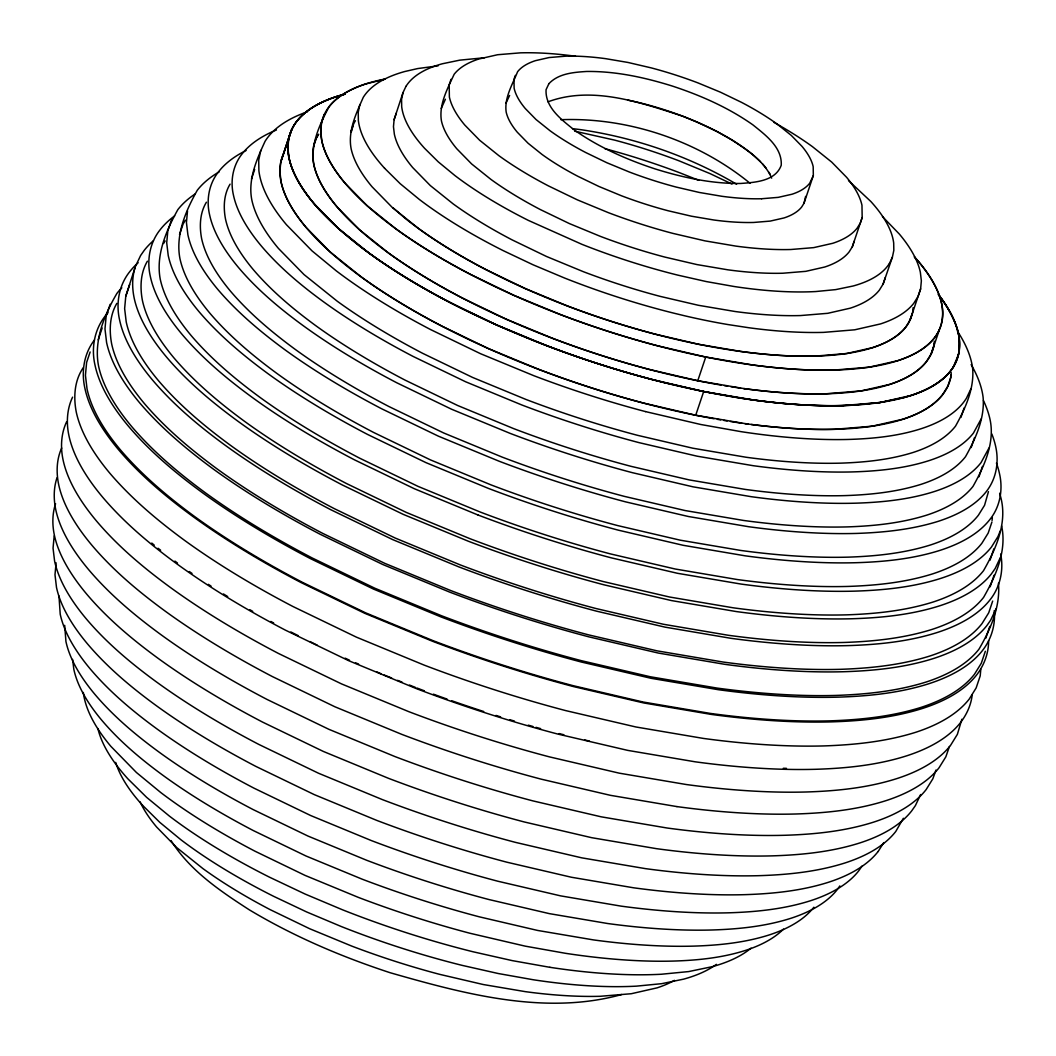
<?xml version="1.0" encoding="UTF-8"?>
<svg xmlns="http://www.w3.org/2000/svg" width="1056" height="1056" viewBox="0 0 1056 1056"><rect width="100%" height="100%" fill="white"/><g stroke="black" fill="none" stroke-linecap="round" stroke-linejoin="round"><path stroke-width="1.5" d="M58.978 595.993L60.218 614.196A431.165 146.758 18.6 0 0 90.42 669.161C109.811 692.063 132.977 711.414 157.146 729.062A431.165 146.758 18.6 0 0 254.008 788.172L310.741 815.562L371.329 840.563A431.165 146.758 18.6 0 0 497.864 881.232L560.63 895.871L620.981 906.114A431.165 146.758 18.6 0 0 728.851 912.806C756.466 911.948 784.304 909.097 810.731 900.662A431.165 146.758 18.6 0 0 858.726 870.83L862.105 866.012M64.68 625.337L65.934 641.507A416.552 141.781 18.6 0 0 95.106 694.61C113.837 716.72 136.224 735.425 159.562 752.479A416.552 141.781 18.6 0 0 253.15 809.582L307.956 836.048L366.498 860.204A416.552 141.781 18.6 0 0 488.743 899.488L549.384 913.638L607.688 923.525A416.552 141.781 18.6 0 0 711.902 929.993C738.58 929.161 765.468 926.416 790.997 918.258A416.552 141.781 18.6 0 0 837.382 889.442L839.837 885.944M988.614 640.675C988.693 653.07 984.179 665.254 976.589 674.995A481.47 163.878 18.6 0 1 922.957 708.299C893.468 717.737 862.382 720.892 831.547 721.868A481.457 163.878 18.6 0 1 711.084 714.384L643.711 702.953L573.619 686.611A481.47 163.878 18.6 0 1 432.326 641.19L364.663 613.272L301.303 582.688A481.47 163.878 18.6 0 1 193.156 516.688C166.162 496.993 140.303 475.358 118.628 449.803A481.457 163.878 18.6 0 1 84.929 388.423C81.14 371.91 83.899 353.615 94.433 340.045M121.823 287.8A475.728 161.924 18.6 0 0 116.912 293.41C104.306 314.939 93.535 340.824 98.604 366.221A475.715 161.924 18.6 0 0 131.908 426.809C153.41 451.955 178.873 473.326 205.471 492.862A475.728 161.924 18.6 0 0 312.272 558.017L374.814 588.218L441.632 615.793A475.728 161.924 18.6 0 0 581.13 660.62L650.324 676.764L716.879 688.05A475.715 161.924 18.6 0 0 835.798 695.429C866.25 694.386 896.874 691.192 926.072 682.044A475.728 161.924 18.6 0 0 978.991 649.15C990.449 629.561 1000.56 606.527 998.448 583.242M153.424 240.702A462.95 157.582 18.6 0 0 144.25 250.325L140.62 255.512L135.366 266.587L125.783 296.195L124.634 308.629L126.205 321.856A463.28 157.687 18.6 0 0 158.624 380.86C179.573 405.346 204.376 426.162 230.287 445.183A463.294 157.687 18.6 0 0 334.277 508.636L395.195 538.045L460.271 564.907A463.294 157.687 18.6 0 0 596.125 608.56L663.498 624.281L728.31 635.276A463.294 157.7 18.6 0 0 844.127 642.457C873.787 641.441 903.619 638.326 932.039 629.416A463.294 157.687 18.6 0 0 983.585 597.392C995.689 576.259 1007.054 550.849 1001.616 525.875M219.16 171.864A431.482 146.863 18.6 0 0 197.261 190.291C185.882 210.646 175.336 234.722 179.929 258.535A431.482 146.863 18.6 0 0 210.118 313.5C229.627 336.296 252.727 355.674 276.857 373.402A431.482 146.863 18.6 0 0 373.705 432.498L430.439 459.888L491.053 484.902A431.482 146.863 18.6 0 0 617.575 525.558L680.328 540.197L740.692 550.44A431.482 146.863 18.6 0 0 848.562 557.132C876.176 556.182 903.962 553.278 930.428 544.988A431.482 146.863 18.6 0 0 978.437 515.156L984.562 505.283L988.456 491.634M187.506 210.923L186.437 222.499L187.902 234.828A431.482 146.863 18.6 0 0 218.104 289.78C237.613 312.589 260.7 331.967 284.83 349.694A431.482 146.863 18.6 0 0 381.691 408.791L438.425 436.181L499.026 461.182A431.482 146.863 18.6 0 0 625.548 501.851L688.314 516.49L748.678 526.72A431.482 146.863 18.6 0 0 856.535 533.425C884.162 532.475 911.935 529.571 938.414 521.268A431.482 146.863 18.6 0 0 986.41 491.449C996.217 478.909 999.121 462.304 995.768 446.912A431.482 146.863 18.6 0 0 991.822 433.937M307.534 111.725A379.46 129.162 18.6 0 0 265.082 141.293C256.687 159.456 247.738 179.639 251.83 199.993A380.239 129.426 18.6 0 0 278.441 248.424L304.022 274.573L337.247 301.224A380.239 129.426 18.6 0 0 422.611 353.298L472.6 377.441L526.007 399.472A380.239 129.426 18.6 0 0 637.507 435.31L692.815 448.206L746.011 457.235A380.239 129.426 18.6 0 0 841.064 463.135C865.405 462.29 889.878 459.743 913.216 452.43A380.239 129.426 18.6 0 0 955.522 426.136C965.118 408.923 974.305 388.978 972.668 368.702A379.46 129.162 18.6 0 0 957.449 331.214M343.675 94.459A356.4 121.308 18.6 0 0 294.07 125.268L291.76 129.452L280.777 162.07L279.893 171.666L281.107 181.87A357.496 121.678 18.6 0 0 306.121 227.41L330.185 252.001L361.416 277.042A357.496 121.678 18.6 0 0 441.672 326L488.664 348.704L538.877 369.415A357.496 121.678 18.6 0 0 643.711 403.115L695.706 415.232L745.721 423.72A357.496 121.678 18.6 0 0 835.085 429.264L872.216 426.202L902.92 419.206A357.496 121.678 18.6 0 0 942.691 394.495L947.773 386.311L950.77 377.401M385.308 79.121L365.878 83.912A330.99 112.662 18.6 0 0 329.05 106.801C319.81 124.159 310.16 144.461 313.896 164.67A330.99 112.662 18.6 0 0 337.062 206.831L359.33 229.601L388.252 252.793A331.003 112.662 18.6 0 0 462.554 298.122L506.075 319.136L552.565 338.316A331.003 112.662 18.6 0 0 649.625 369.508L697.765 380.741L744.071 388.595M438.108 65.842L417.727 68.561L404.844 71.504A298.848 101.719 18.6 0 0 363.264 97.35C356.242 113.309 347.754 130.825 351.107 148.632A299.759 102.036 18.6 0 0 372.095 186.82L392.264 207.438L418.453 228.439A299.759 102.036 18.6 0 0 485.747 269.491L525.149 288.526L567.257 305.897A299.759 102.036 18.6 0 0 655.156 334.145L698.755 344.322L740.692 351.424A299.759 102.036 18.6 0 0 815.628 356.083L846.767 353.509L872.507 347.648A299.759 102.036 18.6 0 0 905.863 326.924L910.114 320.06L912.635 312.589L913.084 307.758M405.966 86.354L402.996 92.624L394.112 119.658L393.466 126.694L394.35 134.178A262.099 89.219 18.6 0 0 412.698 167.561L430.333 185.592L453.235 203.953A262.099 89.219 18.6 0 0 512.068 239.857L546.52 256.489L583.334 271.682A262.099 89.219 18.6 0 0 660.198 296.38L698.32 305.276L734.989 311.494A262.099 89.219 18.6 0 0 800.501 315.559L827.732 313.315L850.238 308.18A262.099 89.219 18.6 0 0 879.397 290.07L883.12 284.064L892.399 257.149L893.825 250.364L893.693 243.104A261.307 88.942 18.6 0 0 870.817 201.472L848.496 180.563M575.586 56.258A220.361 75.002 18.6 0 0 520.489 52.84L497.614 54.727L478.685 59.044A220.361 75.002 18.6 0 0 454.159 74.276C447.586 88.466 438.768 104.504 441.408 120.727A220.361 75.002 18.6 0 0 456.826 148.804L471.649 163.957L490.908 179.388A220.361 75.002 18.6 0 0 540.368 209.576L569.342 223.555L600.296 236.333A220.361 75.002 18.6 0 0 664.91 257.096L696.96 264.581L727.795 269.808A220.361 75.002 18.6 0 0 782.879 273.227L805.768 271.339L824.696 267.023A220.361 75.002 18.6 0 0 849.209 251.79L852.337 246.748L854.185 241.256M804.012 203.254L813.331 175.573L813.186 166.716A159.733 54.371 18.6 0 0 802.006 146.375L791.261 135.392L777.308 124.199A159.72 54.371 18.6 0 0 741.457 102.326L720.443 92.189L698.016 82.922A159.72 54.371 18.6 0 0 651.182 67.874L627.95 62.449L605.603 58.661A159.72 54.371 18.6 0 0 565.673 56.179L549.08 57.552L535.366 60.68A159.72 54.371 18.6 0 0 517.598 71.729C512.569 84.216 504.174 97.891 506.154 111.923A159.72 54.371 18.6 0 0 517.334 132.264L528.079 143.246L542.032 154.44A159.72 54.371 18.6 0 0 577.883 176.312L598.884 186.45L621.324 195.716A159.72 54.371 18.6 0 0 668.158 210.764L691.39 216.19L713.737 219.978A159.72 54.371 18.6 0 0 753.667 222.46L770.246 221.087L783.974 217.958A159.72 54.371 18.6 0 0 801.742 206.91L804.012 203.254L805.609 196.416M852.337 246.748L862.171 217.536L861.973 205.339A220.361 75.002 18.6 0 0 846.556 177.263L831.719 162.109L812.473 146.678A220.361 75.002 18.6 0 0 773.903 122.351M910.114 320.06L920.621 288.882L921.36 280.83L920.344 272.276A299.759 102.036 18.6 0 0 899.369 234.089L882.46 216.586M934.058 344.23L934.336 341.26M950.928 375.804L951.218 372.596M992.059 520.516L992.336 517.532M980.8 669.412L980.206 675.893L976.153 687.918L969.302 698.966A482.579 164.261 18.6 0 1 915.605 732.323C885.997 741.616 854.938 744.85 824.05 745.919A482.579 164.261 18.6 0 1 703.402 738.421L635.897 726.977L565.712 710.609A482.579 164.261 18.6 0 1 424.195 665.122L356.413 637.151L292.974 606.527A482.579 164.261 18.6 0 1 184.642 540.421C157.661 520.608 131.828 498.934 110.009 473.431A482.579 164.261 18.6 0 1 76.243 411.959C73.366 397.03 74.408 380.49 83.279 367.673M54.186 535.933L53.051 548.13L54.595 561.106A454.212 154.598 18.6 0 0 86.407 619.014C106.841 643.13 131.248 663.524 156.697 682.11A454.212 154.598 18.6 0 0 258.733 744.374L318.503 773.23L382.325 799.577A454.212 154.598 18.6 0 0 515.632 842.411L581.75 857.842L645.322 868.613A454.212 154.598 18.6 0 0 758.96 875.675C788.04 874.764 817.37 871.768 845.209 862.884A454.212 154.598 18.6 0 0 895.778 831.455L903.368 818.281M56.1 562.835L54.991 574.741L56.496 587.413A443.665 151.008 18.6 0 0 87.569 643.975C107.527 667.524 131.366 687.456 156.222 705.606A443.665 151.008 18.6 0 0 255.895 766.418L314.279 794.614L376.622 820.34A443.665 151.008 18.6 0 0 506.827 862.184L571.402 877.246L633.494 887.779A443.665 151.008 18.6 0 0 744.493 894.67C772.913 893.785 801.557 890.855 828.749 882.182A443.665 151.008 18.6 0 0 878.143 851.479M961.884 719.242L957.37 734.356L950.572 745.338A479.186 163.112 18.6 0 1 897.191 778.483C867.834 787.882 836.893 791.023 806.216 791.987A479.186 163.112 18.6 0 1 686.321 784.529L619.252 773.164L549.503 756.888A479.186 163.099 18.6 0 1 408.87 711.691L341.537 683.905L278.48 653.466A479.186 163.099 18.6 0 1 170.834 587.783C143.972 568.168 118.232 546.638 96.664 521.202A479.2 163.112 18.6 0 1 63.122 460.126C60.337 447.322 61.024 433.554 66.7 421.608M972.233 694.61C971.137 704.761 966.821 714.371 960.63 722.423A481.47 163.878 18.6 0 1 906.998 755.726C877.51 765.164 846.424 768.319 815.588 769.296A481.457 163.878 18.6 0 1 695.125 761.798L627.739 750.38L557.66 734.026A481.47 163.878 18.6 0 1 416.368 688.618L348.704 660.7L285.344 630.115A481.47 163.878 18.6 0 1 177.197 564.115C150.203 544.408 124.344 522.773 102.67 497.218A481.457 163.878 18.6 0 1 68.97 435.851C66.172 422.994 66.871 409.16 72.574 397.162M56.984 477.787C53.552 488.096 53.552 499.25 55.783 509.81A469.973 159.971 18.6 0 0 88.704 569.725C109.837 594.673 135.089 615.78 161.423 635.012A469.973 159.971 18.6 0 0 267.01 699.428L328.852 729.3L394.891 756.545A469.973 159.971 18.6 0 0 532.818 800.87L601.234 816.829L667.009 827.996A469.973 159.971 18.6 0 0 784.595 835.283C814.691 834.359 845.038 831.257 873.84 822.056A469.973 159.971 18.6 0 0 926.165 789.545L932.857 778.774L935.986 770.035M55.572 503.712C52.193 513.863 52.193 524.845 54.384 535.247A462.937 157.582 18.6 0 0 86.816 594.264C107.633 618.842 132.515 639.632 158.453 658.588A462.95 157.582 18.6 0 0 262.456 722.04L323.374 751.45L388.423 778.298A462.95 157.582 18.6 0 0 524.291 821.964L591.677 837.685L656.476 848.668A462.95 157.582 18.6 0 0 772.292 855.862C801.953 854.938 831.838 851.888 860.204 842.82A462.95 157.582 18.6 0 0 911.75 810.797L915.38 805.622L920.634 794.534M135.366 266.587C132 276.751 131.987 287.734 134.191 298.135A462.937 157.582 18.6 0 0 166.61 357.152C187.427 381.731 212.309 402.521 238.247 421.463A462.95 157.582 18.6 0 0 342.263 484.928L403.168 514.338L468.23 541.187A462.95 157.582 18.6 0 0 604.085 584.839L671.484 600.574L736.27 611.556A462.95 157.582 18.6 0 0 852.1 618.75C881.747 617.826 911.632 614.777 940.012 605.708A462.95 157.582 18.6 0 0 991.558 573.685L995.188 568.498L1000.428 557.41M260.779 150.388L258.707 160.235L258.892 170.768A379.46 129.162 18.6 0 0 286.44 224.717L312.008 250.866L336.244 270.838A379.46 129.162 18.6 0 0 430.597 329.578L480.572 353.72L533.966 375.751A379.962 129.334 18.6 0 0 645.48 411.589M345.312 94.169L336.613 96.558A357.496 121.678 18.6 0 0 296.842 121.268C289.846 130.205 286.717 141.755 288.222 152.975A356.4 121.308 18.6 0 0 319.44 209.774L338.158 228.281L360.954 247.051A356.4 121.308 18.6 0 0 461.036 308.114L496.65 324.984L534.059 340.732A356.4 121.308 18.6 0 0 664.805 382.747L703.692 391.525L741.431 398.244A356.4 121.308 18.6 0 0 852.878 405.148M359.858 104.518L358.222 112.279L358.367 120.582A298.848 101.719 18.6 0 0 384.542 168.194M402.996 92.624L401.57 99.409L401.689 106.669A261.294 88.942 18.6 0 0 424.578 148.302L438.306 161.885L455.017 175.639A261.294 88.942 18.6 0 0 528.396 220.414L581.935 244.332A261.294 88.942 18.6 0 0 677.794 275.128L706.292 281.569L733.973 286.48A261.294 88.942 18.6 0 0 815.681 291.548L835.705 289.608L853.063 286.018A261.294 88.942 18.6 0 0 889.416 263.419M230.076 184.14C223.766 194.462 223.278 207.24 225.469 218.882A399.881 136.118 18.6 0 0 253.453 269.808C271.524 290.941 292.934 308.906 315.295 325.327A399.881 136.118 18.6 0 0 405.055 380.107L457.631 405.491L513.797 428.67A399.881 136.118 18.6 0 0 631.066 466.343L689.225 479.912L745.166 489.403A399.881 136.118 18.6 0 0 845.13 495.607C870.738 494.723 896.478 492.043 921.017 484.348A399.881 136.118 18.6 0 0 965.501 456.707C975.48 439.006 984.865 418.414 983.123 397.518A399.076 135.841 18.6 0 0 971.137 364.584M206.408 202.211C199.822 212.969 199.32 226.288 201.59 238.418A416.856 141.887 18.6 0 0 230.762 291.509C249.612 313.553 271.933 332.27 295.231 349.391A416.856 141.887 18.6 0 0 388.819 406.481L443.626 432.947L502.168 457.103A416.856 141.887 18.6 0 0 624.413 496.386L685.04 510.536L743.358 520.423A416.856 141.887 18.6 0 0 847.572 526.891C874.249 525.98 901.085 523.182 926.666 515.156A416.856 141.887 18.6 0 0 973.038 486.341C984.1 466.541 995.042 442.926 990.066 419.615A416.566 141.794 18.6 0 0 983.466 400.607M147.391 261.188C140.448 272.87 139.92 287.206 142.375 300.287A454.542 154.717 18.6 0 0 174.187 358.182C194.74 382.206 219.067 402.626 244.49 421.291A454.542 154.717 18.6 0 0 346.526 483.556L406.283 512.411L470.131 538.758A454.542 154.717 18.6 0 0 603.412 581.592L669.53 597.01L733.115 607.794A454.542 154.717 18.6 0 0 846.74 614.843C875.846 613.84 905.111 610.79 933.002 602.052A454.542 154.717 18.6 0 0 983.558 570.623C995.478 549.74 1006.764 524.674 1001.405 500.016A454.199 154.598 18.6 0 0 999.636 493.258M949.436 746.473L945.846 756.822L939.088 767.712A475.372 161.806 18.6 0 1 886.142 800.593C857.023 809.912 826.333 813.028 795.894 813.991A475.372 161.806 18.6 0 1 676.949 806.599M351.278 132L353.456 124.291A295.258 100.505 18.6 0 1 355.423 120.714M290.004 133.808L280.777 162.07M991.927 522.007L988.192 533.069L981.895 543.233A443.982 151.127 18.6 0 1 932.488 573.923C905.256 582.463 876.678 585.446 848.245 586.423A443.982 151.127 18.6 0 1 737.26 579.533L675.14 568.999L610.566 553.938A443.982 151.127 18.6 0 1 480.374 512.094L418.018 486.367L359.647 458.172A443.982 151.127 18.6 0 1 259.974 397.373C235.145 379.13 211.385 359.185 191.308 335.729A443.982 151.127 18.6 0 1 160.248 279.18C155.641 254.932 166.346 230.366 177.844 209.642A443.982 151.127 18.6 0 1 195.162 193.934M291.496 129.967L283.51 153.688A352.123 119.856 18.6 0 0 714.001 418.73M697.765 380.741L705.738 357.034L752.044 364.888A331.003 112.662 18.6 0 0 834.794 370.022L869.167 367.184L897.6 360.703A331.003 112.662 18.6 0 0 934.428 337.814C941.952 328.205 944.17 315.467 941.609 303.653A330.99 112.662 18.6 0 0 918.443 261.505L914.338 256.978M695.706 415.232L703.692 391.525L753.694 400.013A357.496 121.678 18.6 0 0 843.071 405.557M744.071 388.595A331.003 112.662 18.6 0 0 826.808 393.73L861.194 390.892L889.627 384.41A331.003 112.662 18.6 0 0 926.442 361.535L931.141 353.958L939.378 329.762M90.143 351.978L86.618 362.432L85.43 375.302L87.054 388.991A479.543 163.231 18.6 0 0 120.608 450.067C142.296 475.424 167.97 496.954 194.779 516.648A479.543 163.231 18.6 0 0 302.425 582.331L365.468 612.77L432.828 640.57A479.543 163.231 18.6 0 0 573.448 685.753L643.196 702.029L710.279 713.407A479.543 163.231 18.6 0 0 830.161 720.852C860.864 719.796 891.726 716.575 921.149 707.348A479.543 163.231 18.6 0 0 974.503 674.203L981.314 663.221L985.34 651.275M98.182 339.874L102.168 328.007M110.154 304.3L106.154 316.153L104.98 328.931L106.59 342.514A475.715 161.924 18.6 0 0 139.88 403.102C161.383 428.248 186.859 449.618 213.457 469.154A475.728 161.924 18.6 0 0 320.245 534.31L382.787 564.511L449.605 592.086A475.728 161.924 18.6 0 0 589.116 636.913L658.297 653.057L724.838 664.33A475.372 161.806 18.6 0 0 843.77 671.722C874.21 670.771 904.9 667.63 934.032 658.337A475.372 161.806 18.6 0 0 986.964 625.442L990.686 620.123L996.072 608.744M125.783 296.195L129.677 284.645M171.547 219.806L167.812 230.868L166.716 242.788L168.221 255.46A443.982 151.127 18.6 0 0 199.294 312.008C219.358 335.478 243.131 355.423 267.96 373.652A443.982 151.127 18.6 0 0 367.62 434.465L425.99 462.647L488.36 488.387A443.982 151.127 18.6 0 0 618.552 530.218L683.126 545.292L745.219 555.826A443.665 151.008 18.6 0 0 856.218 562.703C884.624 561.832 913.268 558.901 940.46 550.216A443.665 151.008 18.6 0 0 989.855 519.526C1000.151 506.827 1003.16 489.443 999.504 473.708A443.665 151.008 18.6 0 0 996.442 463.069M179.533 234.63L183.15 223.885L185.447 220.176M251.486 178.926L254.681 169.448M291.76 129.452L288.763 138.362L287.879 147.959L289.093 158.162A357.496 121.678 18.6 0 0 314.107 203.689L338.158 228.281L369.402 253.334A357.496 121.678 18.6 0 0 449.645 302.293L496.65 324.984L546.863 345.708A357.496 121.678 18.6 0 0 651.697 379.394L703.692 391.525M313.592 146.335L316.364 138.085L318.714 134.297M324.35 114.378L321.565 122.628L320.747 131.512L321.869 140.963A330.99 112.662 18.6 0 0 345.035 183.124L367.303 205.894L396.224 229.073A331.003 112.662 18.6 0 0 470.527 274.415L514.048 295.429L560.538 314.609A331.003 112.662 18.6 0 0 657.598 345.8L705.738 357.034M350.843 132.026L353.351 124.568M394.112 119.658L396.317 113.137M441.21 108.517L445.408 99.251M451.031 79.319L449.183 84.81L449.381 97.02A220.361 75.002 18.6 0 0 464.812 125.083L479.635 140.237L498.894 155.681A220.361 75.002 18.6 0 0 548.354 185.856L577.328 199.848L608.282 212.626A220.361 75.002 18.6 0 0 672.896 233.389L704.946 240.86L735.768 246.088A220.361 75.002 18.6 0 0 790.852 249.506L813.74 247.619L832.669 243.316A220.361 75.002 18.6 0 0 857.182 228.083L860.323 223.027L862.171 217.536M506.009 103.079L509.612 95.436M515.328 75.385L513.982 79.358L514.127 88.202A159.72 54.371 18.6 0 0 525.307 108.557L536.052 119.539L550.004 130.72A159.72 54.371 18.6 0 0 585.869 152.605L606.87 162.743L629.297 171.996A159.72 54.371 18.6 0 0 676.13 187.057L699.362 192.469L721.71 196.258A159.72 54.371 18.6 0 0 761.64 198.739M813.331 175.573L809.714 183.203A159.72 54.371 18.6 0 1 791.947 194.251L778.232 197.366L761.64 198.739M883.12 284.064L885.324 277.53M920.621 288.882L918.1 296.353L913.836 303.204A299.759 102.036 18.6 0 1 880.493 323.928L854.74 329.802L823.614 332.376A299.759 102.036 18.6 0 1 748.678 327.716L727.98 324.562A287.773 97.957 18.6 0 1 685.08 315.889L674.137 313.249A298.848 101.719 18.6 0 1 564.511 278.005L533.135 264.818L503.276 250.668A298.848 101.719 18.6 0 1 419.364 199.465L400.237 183.731L384.529 168.194M931.141 353.958L933.926 345.708M960.92 417.437L964.115 407.959M971.177 447.559L974.543 437.593M978.965 476.797L982.463 466.409M990.013 560.221L993.841 548.896M990.158 586.78L994.052 575.243M992.666 601.075L988.72 612.797L982.04 623.555A470.329 160.09 18.6 0 1 929.702 656.066C900.847 665.122 870.58 668.276 840.47 669.319A470.329 160.09 18.6 0 1 722.885 662.006L657.096 650.852L588.694 634.894A470.316 160.09 18.6 0 1 450.78 590.568L384.714 563.31L322.872 533.452A470.316 160.09 18.6 0 1 217.298 469.049C191.004 449.724 165.818 428.604 144.553 403.735A470.329 160.09 18.6 0 1 111.646 343.834C109.098 330.29 109.639 315.467 116.833 303.376M985.75 638.26L989.749 626.406M912.239 314.054L908.807 322.648A295.258 100.505 18.6 0 1 695.732 343.702A295.258 100.505 18.6 0 1 405.728 218.803L392.898 207.728M61.684 448.021C56.483 459.479 56.14 472.6 58.714 484.77A475.372 161.806 18.6 0 0 92.004 545.371C113.388 570.61 138.93 591.954 165.568 611.411A475.372 161.806 18.6 0 0 272.369 676.566L334.91 706.781L401.716 734.342A475.372 161.806 18.6 0 0 541.226 779.17L610.421 795.326L676.949 806.599M892.399 257.149L889.429 263.419M970.781 389.083L966.464 398.178A379.46 129.162 18.6 0 1 921.162 428.71C897.89 436.181 873.365 438.649 849.037 439.428A379.474 129.162 18.6 0 1 740.942 431.64L700.788 424.499L645.48 411.589M981.13 418.955L973.487 433A399.59 136.013 18.6 0 1 928.976 460.64C904.49 468.468 878.698 471.095 853.103 471.9A399.59 136.013 18.6 0 1 753.126 465.683L697.211 456.205L639.038 442.636A399.59 136.013 18.6 0 1 521.77 404.95L465.617 381.77L413.028 356.387A399.59 136.013 18.6 0 1 323.268 301.607C300.868 285.265 279.404 267.3 261.426 246.101A399.59 136.013 18.6 0 1 233.455 195.162C230.142 180.985 232.861 165.343 242.114 153.886A399.59 136.013 18.6 0 1 276.434 129.98M988.997 447.995L981.024 462.634A416.552 141.781 18.6 0 1 934.626 491.449C909.11 499.62 882.209 502.339 855.545 503.184A416.552 141.781 18.6 0 1 751.318 496.703L693.026 486.829L632.386 472.679A416.552 141.781 18.6 0 1 510.14 433.382L451.598 409.24L396.779 382.774A416.552 141.781 18.6 0 1 303.204 325.67C279.853 308.629 257.479 289.912 238.735 267.802A416.552 141.781 18.6 0 1 209.576 214.698C206.118 199.927 208.969 183.612 218.618 171.679A416.552 141.781 18.6 0 1 246.101 150.493M1000.243 530.957L997.999 536.514L991.544 546.916A454.212 154.598 18.6 0 1 940.962 578.332C913.123 587.242 883.806 590.225 854.713 591.136A454.212 154.598 18.6 0 1 741.074 584.074L677.503 573.302L611.384 557.872A454.212 154.598 18.6 0 1 478.091 515.024M953.462 366.788L958.756 353.681L959.297 339.068A356.77 121.44 18.6 0 0 938.23 294.36A357.496 121.678 18.6 0 1 958.426 333.881C961.198 346.632 958.795 360.386 950.677 370.775A357.496 121.678 18.6 0 1 910.906 395.485L880.202 402.494L852.892 405.161M883.753 842.622L878.156 851.492M163.561 243.514L165.145 240.979M547.972 101.838C591.809 85.457 640.292 102.366 682.664 116.186A122.575 41.725 18.6 0 1 695.97 121.572L716.786 131.419L731.795 139.88A125.308 42.649 18.6 0 1 744.955 148.606A122.562 41.725 18.6 0 1 753.403 155.206L760.478 161.753M621.72 994.514C545.226 1015.793 464.297 993.934 390.139 972.721C341.194 956.67 293.542 936.342 249.308 909.823C220.07 890.947 189.895 870.619 171.059 840.589M560.947 119.698C628.28 117.203 697.884 140.659 750.05 183.269M843.071 405.557L880.202 402.494L903.857 397.597A356.4 121.308 18.6 0 0 953.449 366.775M549.925 967.322L512.173 960.604L473.286 951.826A356.4 121.308 18.6 0 1 342.553 909.81L305.131 894.062L269.518 877.193A356.4 121.308 18.6 0 1 169.448 816.13L146.639 797.359L127.895 778.84A356.4 121.308 18.6 0 1 97.891 728.561M574.662 131.168L614.526 140.092A220.361 75.002 18.6 0 1 679.14 160.868L710.094 173.633L731.966 184.061M559.086 733.577L563.878 734.765M584.615 739.926L589.406 741.114M478.091 515.038L414.256 488.69L354.486 459.835A454.212 154.598 18.6 0 1 252.463 397.571C227 378.985 202.594 358.578 182.16 334.475A454.212 154.598 18.6 0 1 150.361 276.58C146.599 260.462 149.701 242.669 160.208 229.667A454.212 154.598 18.6 0 1 174.662 215.886M698.782 180.325L680.13 172.933A262.099 89.219 18.6 0 0 604.758 148.632M384.252 675.061L391.657 677.992M397.597 680.354L402.046 682.11M409.451 685.054L415.391 687.403M355.555 662.785L358.578 664.092M376.715 671.88L381.256 673.82M345.127 658.165L349.51 660.198M290.875 631.976L298.241 635.659M310.002 641.573L317.368 645.256M736.613 184.219C689.159 156.288 636.095 137.927 581.671 129.796A159.72 54.371 18.6 0 0 572.497 128.687M158.03 548.249L160.631 550.229M174.926 561.106L177.527 563.086M151.787 543.061L154.255 545.16M142.481 805.24L159.826 822.386L180.932 839.771A329.987 112.319 18.6 0 0 273.61 896.306L306.57 911.922L341.22 926.508A329.987 112.319 18.6 0 0 462.264 965.395L498.26 973.526L533.214 979.744A329.987 112.319 18.6 0 0 636.398 986.146L661.69 983.677L683.602 979.15A329.987 112.319 18.6 0 0 716.417 964.352M762.498 163.904L764.372 166.03A125.321 42.662 18.6 0 1 766.062 168.142M771.646 178.16C764.201 160.71 746.988 150.018 731.795 139.88A125.308 42.649 18.6 0 0 716.786 131.419A121.968 41.514 18.6 0 0 700.3 123.46L682.664 116.186A125.308 42.649 18.6 0 0 645.876 104.359A121.968 41.514 18.6 0 0 627.62 100.096M1000.666 554.03C1003.913 569.923 1000.204 587.123 990.013 599.848A469.973 159.971 18.6 0 1 937.675 632.359C908.873 641.573 878.526 644.648 848.443 645.599A469.973 159.971 18.6 0 1 730.844 638.299L665.069 627.145L596.653 611.186A469.973 159.971 18.6 0 1 458.74 566.848L392.687 539.603L330.845 509.744A469.973 159.971 18.6 0 1 225.271 445.315C198.924 426.096 173.686 404.976 152.526 380.028A469.973 159.971 18.6 0 1 119.632 320.113C115.738 303.442 118.945 285.041 129.822 271.577A469.973 159.971 18.6 0 1 138.112 262.746M994.237 610.645C995.676 624.809 991.294 639.329 982.489 650.496A479.186 163.112 18.6 0 1 929.108 683.641C899.752 693.026 868.824 696.168 838.134 697.145A479.186 163.112 18.6 0 1 718.238 689.687L651.169 678.322L581.42 662.046A479.186 163.099 18.6 0 1 440.788 616.849L373.454 589.063L310.398 558.611A479.186 163.099 18.6 0 1 202.752 492.928C175.89 473.326 150.15 451.796 128.581 426.36A479.2 163.112 18.6 0 1 95.04 365.27C91.067 348.282 94.34 329.512 105.428 315.784A479.186 163.099 18.6 0 1 108.016 312.695M72.587 659.38L73.841 669.385A399.59 136.013 18.6 0 0 101.838 720.324C119.803 741.55 141.28 759.488 163.667 775.843A399.59 136.013 18.6 0 0 253.44 830.623L306.016 856.007L362.168 879.173A399.59 136.013 18.6 0 0 479.437 916.859L537.61 930.442L593.538 939.919A399.59 136.013 18.6 0 0 693.502 946.123C719.096 945.331 744.902 942.691 769.388 934.877A399.59 136.013 18.6 0 0 813.872 907.223M939.708 296.142A352.123 119.856 18.6 0 1 582.661 358.644A352.123 119.856 18.6 0 1 344.982 94.05M951.258 374.616A352.123 119.856 18.6 0 1 751.344 424.499M748.176 424.09A352.123 119.856 18.6 0 1 744.995 423.654M741.787 423.205A352.123 119.856 18.6 0 1 730.448 421.502M727.188 420.988A352.123 119.856 18.6 0 1 723.901 420.446M720.614 419.892A352.123 119.856 18.6 0 1 717.314 419.311M768.953 172.286A125.321 42.662 18.6 0 1 770.141 174.306M405.979 86.354A261.294 88.942 18.6 0 1 442.345 63.769L459.69 60.166L479.701 58.212A261.294 88.942 18.6 0 1 484.004 58.027M142.494 805.24A329.987 112.319 18.6 0 1 115.685 762.379M751.04 948.143A356.4 121.308 18.6 0 1 712.325 966.662L688.684 971.573L661.386 974.239A356.4 121.308 18.6 0 1 549.912 967.309M83.332 692.432A379.46 129.162 18.6 0 0 110.88 746.368L136.448 772.517L160.697 792.488A379.46 129.162 18.6 0 0 255.037 851.228L305.026 875.384L358.42 897.415A379.962 129.334 18.6 0 0 469.92 933.253L525.241 946.15L565.396 953.291A379.474 129.162 18.6 0 0 673.464 961.066C697.805 960.326 722.344 957.805 745.628 950.374A379.46 129.162 18.6 0 0 783.473 929.122M273.649 622.961A479.543 163.231 18.6 0 1 270.838 621.443M252.714 611.358A479.543 163.231 18.6 0 1 249.876 609.721M227.7 596.574A479.543 163.231 18.6 0 1 223.476 593.96M211.055 586.106A479.543 163.231 18.6 0 1 208.349 584.351M192.007 573.408A479.543 163.231 18.6 0 1 189.328 571.547M540.606 728.614A479.543 163.231 18.6 0 1 535.986 727.333M532.91 726.462A479.543 163.231 18.6 0 1 528.29 725.142M514.457 721.09A479.543 163.231 18.6 0 1 509.837 719.704M500.61 716.866A479.543 163.231 18.6 0 1 495.99 715.427M483.714 711.52A479.543 163.231 18.6 0 1 451.612 700.696M447.058 699.085A479.543 163.231 18.6 0 1 433.422 694.175M424.38 690.822A479.543 163.231 18.6 0 1 416.869 687.997M786.482 768.359A479.543 163.231 18.6 0 1 783.301 768.28M140.092 801.847A299.759 102.036 18.6 0 0 156.631 827.033L176.801 847.651L203.003 868.652A299.759 102.036 18.6 0 0 270.283 909.704L309.698 928.739L351.806 946.11A299.759 102.036 18.6 0 0 439.705 974.358L483.305 984.535L525.241 991.637A299.759 102.036 18.6 0 0 600.178 996.296L631.303 993.722L657.056 987.862A299.759 102.036 18.6 0 0 674.441 980.364M934.375 343.134A326.027 110.972 18.6 0 1 743.794 388.595M740.586 388.146A326.027 110.972 18.6 0 1 730.871 386.694M727.61 386.166A326.027 110.972 18.6 0 1 724.324 385.638M721.037 385.084A326.027 110.972 18.6 0 1 318.278 134.442M914.496 256.898A326.027 110.972 18.6 0 1 805.081 369.798A326.027 110.972 18.6 0 1 404.765 235.171A326.027 110.972 18.6 0 1 385.361 78.962M548.909 83.675L546.071 89.668C545.054 107.686 561.845 119.896 574.372 130.033C598.871 147.325 626.564 159.509 654.958 168.868C682.664 177.514 711.467 183.797 740.639 183.467C755.093 182.398 775.447 181.289 781.242 165.251C782.258 147.246 765.481 135.036 752.941 124.898C728.442 107.606 700.748 95.41 672.355 86.064C644.648 77.418 615.846 71.135 586.674 71.465C573.514 72.31 558.505 73.458 548.909 83.675"/></g></svg>
